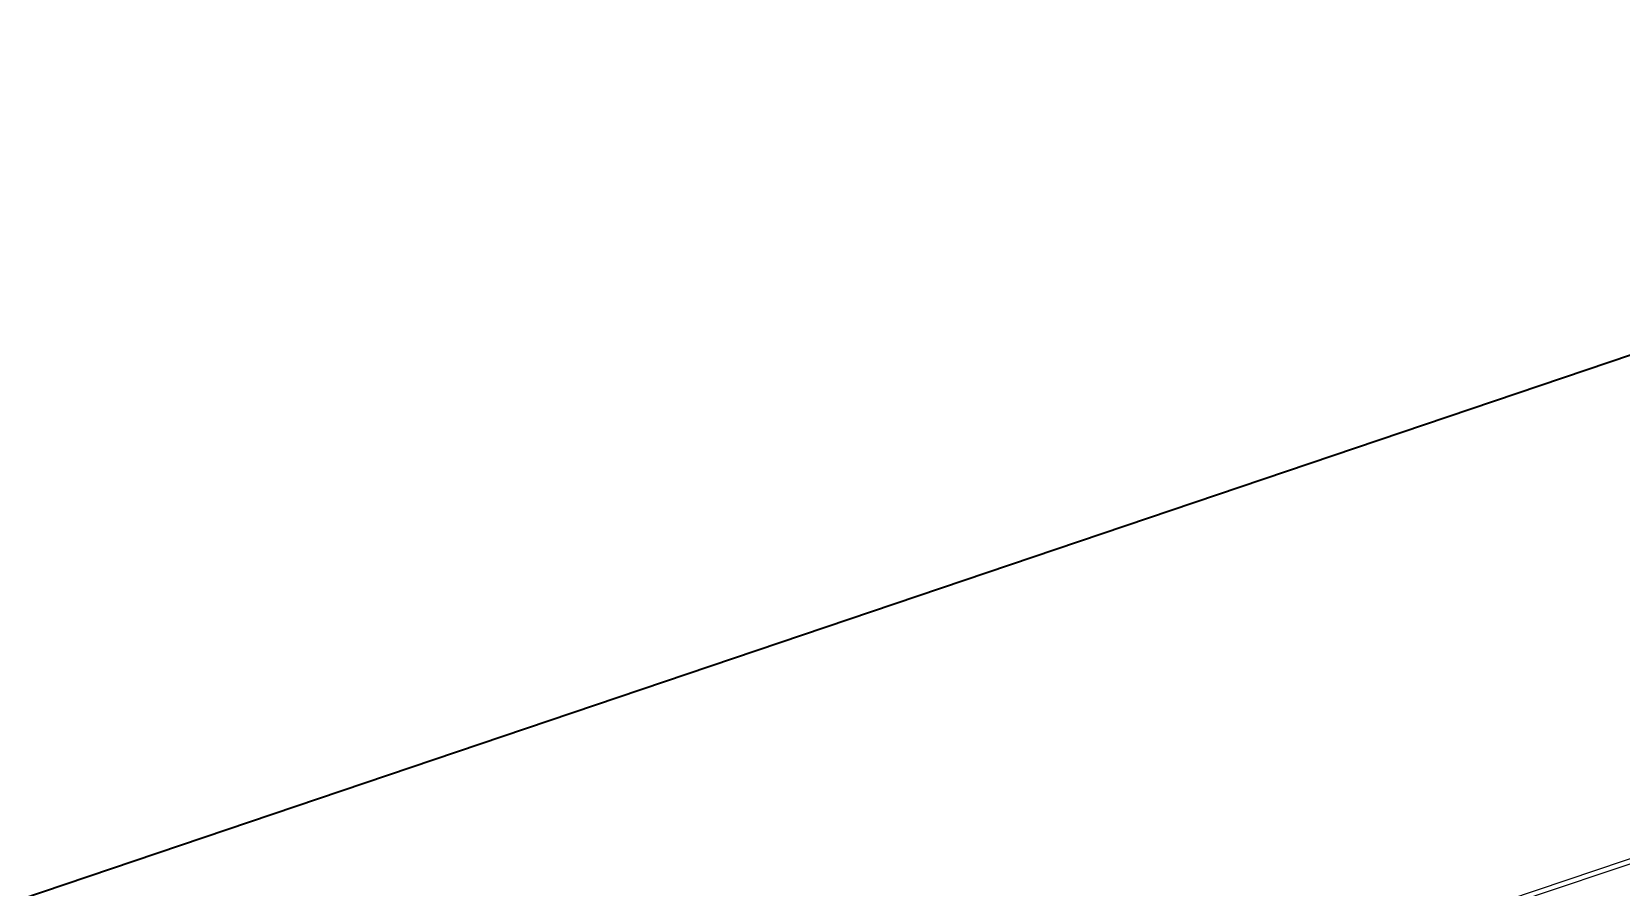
# Model space of a CAD drawing. Header units: millimetres. Extents: x -1970 to 34302, y -65268 to 6837.
# Drawn here: x 4282 to 6402, y 2202 to 3341 of the extents above; entities that cross this region are included whole.
import ezdxf

# ---------------------------------------------------------------- set-up
doc = ezdxf.new("R2010")
doc.units = ezdxf.units.MM
doc.layers.add('COTAS_P', color=1, linetype='Continuous', lineweight=0)
doc.layers.add('lateral_C01', color=7, linetype='Continuous', lineweight=0)
doc.dimstyles.new('R19_100', dxfattribs={"dimtxt": 250, "dimasz": 150, "dimexe": 150, "dimexo": 80, "dimgap": 100, "dimtad": 1, "dimtih": 1, "dimtoh": 1, "dimdsep": 46, "dimcen": 0.09, "dimadec": 0, "dimazin": 0, "dimtfac": 1, "dimtdec": 4, "dimtofl": 0, "dimtmove": 0, "dimatfit": 3, "dimfxl": 1, "dimtolj": 1, "dimtzin": 0, "dimarcsym": 0})

# ---------------------------------------------------------------- blocks, each defined once
blk = doc.blocks.new('*D0')
at = {"layer": 'COTAS_P', "color": 0, "lineweight": -2, "transparency": 16777216}
for p, q in [((10918.9, 3565.8), (10608.3, 4484.8)), ((1803.3, 1350.6), (10514.3, 4294.7)), ((1923.7, 525.8), (1613.2, 1444.7))]:
    blk.add_line(p, q, dxfattribs=at)
at = {"layer": 'COTAS_P', "color": 0, "transparency": 16777216}
for points in [[(10506.3, 4318.3), (10522.3, 4271), (10656.4, 4342.7)], [(1795.3, 1374.3), (1811.3, 1327), (1661.2, 1302.6)]]:
    blk.add_solid(points, dxfattribs=at)
at = {"layer": 'Defpoints', "color": 0, "transparency": 16777216}
for p in [(10656.4, 4342.7), (10944.5, 3490.1), (1949.4, 450)]:
    blk.add_point(p, dxfattribs=at)

msp = doc.modelspace()

# ---------------------------------------------------------------- linework, layer by layer
at = {"layer": 'lateral_C01'}
for p, q in [((6488.479, 2261.366), (5559.532, 1949.179)), ((5561.443, 1943.492), (6490.39, 2255.679))]:
    msp.add_line(p, q, dxfattribs=at)

# ---------------------------------------------------------------- dimensions: what is measured, and where the dimension line sits
at = {"layer": 'COTAS_P'}
dim = msp.add_aligned_dim(p1=(1949.358, 450), p2=(10944.529, 3490.056), distance=900, text='<> P', dimstyle='R19_100', dxfattribs=at)
dim.commit()
dim.dimension.update_dxf_attribs({"geometry": '*D0', "text_midpoint": (6158.787, 2822.651)})

doc.saveas('drawing.dxf')
